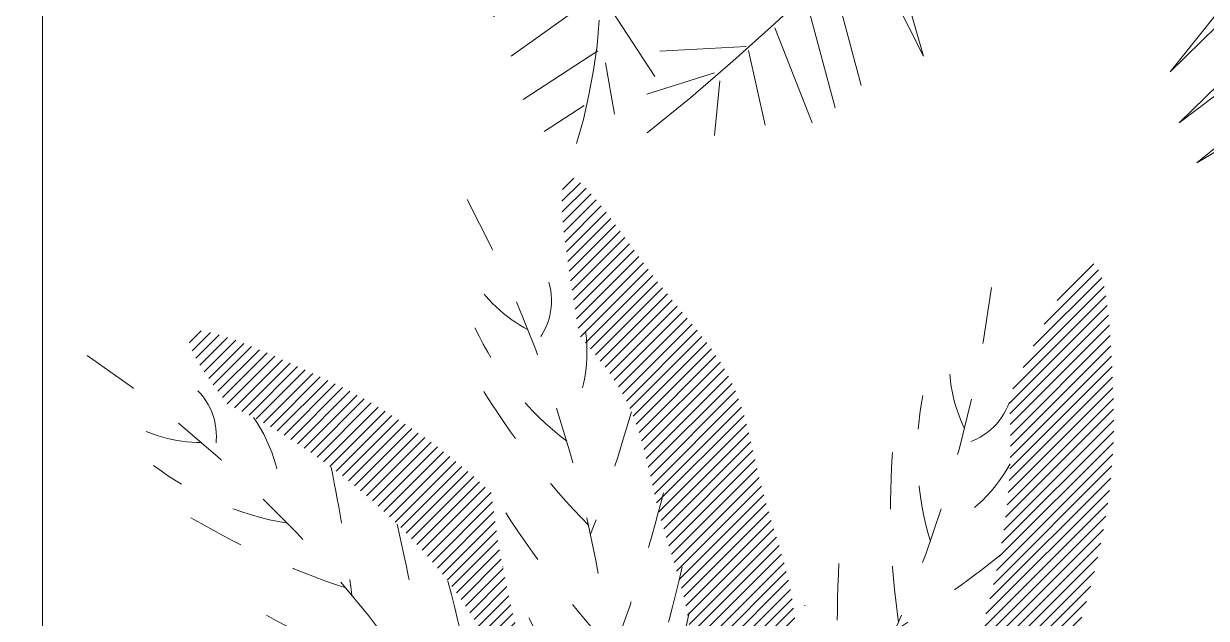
# Model space of a CAD drawing. Header units: millimetres. Extents: x 485872 to 486142, y -52344 to -52207.
# Drawn here: x 485939.307 to 485941.389, y -52262.611 to -52261.565 of the extents above; entities that cross this region are included whole.
import ezdxf

# ---------------------------------------------------------------- set-up
doc = ezdxf.new("R2010")
doc.units = ezdxf.units.MM
doc.header["$LTSCALE"] = 15
doc.linetypes.add('DASHED2', pattern=[0.375, 0.25, -0.125])
for name, color, linetype, lineweight in [('GRAMA', 74, 'Continuous', 9), ('PAREDE', 255, 'Continuous', 13), ('ÁRVORE', 90, 'DASHED2', 9)]:
    doc.layers.add(name, color=color, linetype=linetype, lineweight=lineweight)
doc.layers.add('hacth', color=9, linetype='Continuous')

# ---------------------------------------------------------------- blocks, each defined once
blk = doc.blocks.new('salsa')
at = {"layer": 'hacth', "lineweight": 0, "ltscale": 200}
h = blk.add_hatch(dxfattribs=at)
h.set_pattern_fill('ANSI31', color=256, scale=200, angle=90, style=0)
h.set_pattern_definition([(135, (0, 0), (-17.67766952966369, -17.67766952966368), [])])
edge = h.paths.add_edge_path()
edge.add_spline(control_points=[(363.3702715824164, 846.0277414414617), (348.3995544503546, 1052.69447923285), (361.3415342626823, 1620.030020653883), (275.8834430968708, 1921.047028140051), (366.9979290853628, 2850.710922025355), (248.3320648707036, 2690.58356556566), (152.1137959643402, 2560.74692598047), (59.45257513339028, 2425.926214734656), (-14.36283628079105, 2282.324741721933)], knot_values=[13822.58848197714, 13822.58848197714, 13822.58848197714, 13822.58848197714, 14001.88557600465, 14197.34820477547, 14396.65289016089, 14396.65289016089, 14396.65289016089, 14558.25582407644, 14558.25582407644, 14558.25582407644, 14558.25582407644], degree=3, periodic=0)
edge.add_spline(control_points=[(-14.36283628079123, 2282.32474172193), (-16.13416577757914, 2242.531924136176), (-17.70480135578049, 2204.027563417513), (-18.67903813490305, 2168.398777549176)], knot_values=[14197.34820477544, 14197.34820477544, 14197.34820477544, 14197.34820477544, 14222.25027917733, 14222.25027917736, 14222.25027917736, 14222.25027917736], degree=3, periodic=0)
edge.add_spline(control_points=[(-18.6790381349044, 2168.398777549128), (-23.13432454864112, 2005.464623328208), (-15.11695407743281, 1902.668179831238), (-5.59130813549045, 1805.022316240427)], knot_values=[14083.46842099561, 14083.46842099564, 14083.46842099564, 14083.46842099564, 14197.34820477547, 14197.34820477547, 14197.34820477547, 14197.34820477547], degree=3, periodic=0)
edge.add_spline(control_points=[(-5.59130813549045, 1805.022316240427), (1.23281174361534, 1735.069361563776), (8.83101027869485, 1667.759792693369), (13.17202782028557, 1582.876563784907)], knot_values=[14001.88557600465, 14001.88557600465, 14001.88557600465, 14001.88557600465, 14083.46842099561, 14083.46842099561, 14083.46842099561, 14083.46842099561], degree=3, periodic=0)
edge.add_spline(control_points=[(13.17202782028567, 1582.876563784905), (30.30954484416283, 1247.773614643768), (-17.59917369767815, 380.119426583492), (265.539084921443, 717.1845218227048), (363.3702715824181, 846.0277414414635)], knot_values=[13543.01504856858, 13543.01504856859, 13543.01504856859, 13543.01504856859, 13865.0887056072, 14001.88557600465, 14001.88557600465, 14001.88557600465, 14001.88557600465], degree=3, periodic=0)
edge = h.paths.add_edge_path()
edge.add_spline(control_points=[(-501.5724313221068, 1103.737936307692), (-530.6048478017028, 1142.381552345725), (-605.7899784685136, 1239.332076747347), (-759.8974170654503, 1436.847780249547), (-922.4699391657514, 1630.096949191412), (-1076.811234844472, 1810.470517373009), (-1201.798217063649, 1936.93297673229), (-1416.308176234213, 2239.895572037153), (-1384.299809473469, 1965.85236816995), (-1363.795842481676, 1829.475190154568)], knot_values=[1149.589925514433, 1149.589925514433, 1149.589925514433, 1149.589925514433, 1198.587528779231, 1280.661035787035, 1394.067404286654, 1456.037177797629, 1510.97715694337, 1593.394066815083, 1694.754813965674, 1694.754813965674, 1694.754813965674, 1694.754813965674], degree=3, periodic=0)
edge.add_spline(control_points=[(-1363.795842481676, 1829.475190154567), (-1339.108765296388, 1801.309589485842), (-1314.232272889059, 1772.171010516575), (-1289.664481818548, 1743.292198523647)], knot_values=[1394.067404286654, 1394.067404286654, 1394.067404286654, 1394.067404286654, 1431.491538655641, 1431.491538655641, 1431.491538655641, 1431.491538655641], degree=3, periodic=0)
edge.add_spline(control_points=[(-1289.664481818548, 1743.292198523647), (-1215.216695267394, 1655.780723644613), (-1143.603626772196, 1570.654616272448), (-1072.06416251173, 1481.759904563583)], knot_values=[1280.661035787035, 1280.661035787035, 1280.661035787035, 1280.661035787035, 1394.067404286654, 1394.067404286654, 1394.067404286654, 1394.067404286654], degree=3, periodic=0)
edge.add_spline(control_points=[(-1072.06416251173, 1481.759904563583), (-1020.290220721719, 1417.425768474757), (-968.5548297762634, 1351.11779378134), (-919.735105976004, 1288.316363684148)], knot_values=[1198.587528779231, 1198.587528779231, 1198.587528779231, 1198.587528779231, 1280.661035787034, 1280.661035787034, 1280.661035787034, 1280.661035787035], degree=3, periodic=0)
edge.add_spline(control_points=[(-919.7351059760035, 1288.316363684147), (-867.1801429123561, 1220.709941890245), (-818.0040754804808, 1157.167169212916), (-760.6825081458667, 1076.281980768947)], knot_values=[1110.234506813216, 1110.234506813216, 1110.234506813216, 1110.234506813217, 1198.58752877923, 1198.587528779233, 1198.587528779233, 1198.587528779233], degree=3, periodic=0)
edge.add_spline(control_points=[(-760.6825081458647, 1076.281980768945), (-582.3106053262659, 824.5853569056925), (-81.19853814798233, 7.159329564606284), (-411.9493728212918, 767.1627315817763), (-501.5724313221062, 1103.737936307691)], knot_values=[574.6648162335473, 574.66481623355, 574.66481623355, 574.66481623355, 849.5996685194763, 1110.234506813219, 1110.234506813219, 1110.234506813219, 1110.234506813219], degree=3, periodic=0)
edge = h.paths.add_edge_path()
edge.add_spline(control_points=[(1192.701680813004, 588.0149012537684), (1254.207342406173, 636.1021236576908), (1492.544459445706, 819.7348697246462), (1784.781517414263, 1059.235415721024), (2062.544546322274, 1355.308607938811), (2636.282593707726, 1781.795193019002), (2225.058581287383, 1713.45319864803), (2059.177915603527, 1677.611454303515), (2050.986074467131, 1675.816623080736)], knot_values=[12336.51600418353, 12336.51600418353, 12336.51600418353, 12336.51600418353, 12398.85866618304, 12569.27348081385, 12744.63793991423, 12881.98893357636, 13006.38888060704, 13012.92143126195, 13012.92143126195, 13012.92143126195, 13012.92143126195], degree=3, periodic=0)
edge.add_spline(control_points=[(2050.986074467129, 1675.816623080734), (1990.868244545508, 1618.756854319752), (1901.003628100589, 1549.198598605374), (1825.059665836284, 1486.488301415058)], knot_values=[12744.63793991423, 12744.63793991423, 12744.63793991423, 12744.63793991423, 12821.45979465237, 12821.45979465237, 12821.45979465237, 12821.45979465237], degree=3, periodic=0)
edge.add_spline(control_points=[(1825.059665836284, 1486.488301415058), (1766.827397095921, 1438.403334949055), (1716.779786826618, 1394.344630540584), (1671.691873852789, 1353.047350549233)], knot_values=[12685.73252127574, 12685.73252127574, 12685.73252127574, 12685.73252127574, 12744.63793991423, 12744.63793991423, 12744.63793991423, 12744.63793991423], degree=3, periodic=0)
edge.add_spline(control_points=[(1671.691873852789, 1353.047350549233), (1582.55075232734, 1271.400505273512), (1512.795759537615, 1200.547328654372), (1437.505154807438, 1130.713453201618)], knot_values=[12569.27348081385, 12569.27348081385, 12569.27348081385, 12569.27348081385, 12685.73252127573, 12685.73252127573, 12685.73252127573, 12685.73252127573], degree=3, periodic=0)
edge.add_spline(control_points=[(1437.505154807438, 1130.713453201618), (1327.332218488814, 1028.525362925125), (1205.306128485081, 928.5198558041161), (1044.860956062624, 803.2971820680925)], knot_values=[12398.85866618302, 12398.85866618302, 12398.85866618302, 12398.85866618302, 12569.27348081384, 12569.27348081385, 12569.27348081385, 12569.27348081385], degree=3, periodic=0)
edge.add_spline(control_points=[(1044.860956062608, 803.2971820680806), (846.6308608802688, 648.5845025969926), (384.0764550859087, 300.6797483928171), (664.7865110136413, 386.5951429961145), (850.9004049857264, 446.6288509056215)], knot_values=[12019.72646089877, 12019.72646089878, 12019.72646089878, 12019.72646089878, 12230.27405428977, 12398.85866618303, 12398.85866618303, 12398.85866618303, 12398.85866618303], degree=3, periodic=0)
edge.add_spline(control_points=[(850.9004049857264, 446.6288509056215), (908.5294396011908, 465.2179232063203), (972.0352643282395, 485.9001031412145), (1038.874588364889, 506.776960719417)], knot_values=[11967.52526179921, 11967.52526179921, 11967.52526179921, 11967.52526179921, 12019.72646089877, 12019.72646089877, 12019.72646089877, 12019.72646089877], degree=3, periodic=0)
edge.add_arc((3357.114798844167, -3696.640312685248), 4800.307745117986, 116.80083131877089, 118.8773165223536, ccw=False)
edge = h.paths.add_edge_path()
edge.add_spline(control_points=[(2469.632632251046, -1168.369219067615), (2502.629609644715, -1182.800551155965), (2624.101149439429, -1238.451210147419), (2937.985926895731, -1408.079075257307), (2649.812786535552, -998.1543267351744), (2510.167536681851, -790.4996818244534), (2273.327167357952, -528.0267573173983), (1973.698611008586, -319.9428944510614), (1620.213244557234, -137.3972815690112), (778.1147168553128, 23.71465151019343), (1778.99910564831, -2.271803801043969), (2246.121450674314, 54.01999455528971), (2562.644347954937, 124.5742491617978), (3290.003484068052, 148.2381326703718), (2796.506587887387, 372.3195366129441), (2502.586485053674, 493.5056971072436), (2306.274821636954, 568.8649226087459), (2131.945388102111, 578.295524297189)], knot_values=[9939.621023410888, 9939.621023410888, 9939.621023410888, 9939.621023410888, 9972.726294156864, 10055.14320401319, 10179.54315104666, 10245.36745140558, 10344.24250658631, 10519.04088876127, 10598.9809530306, 10778.39029511872, 11027.81157238227, 11109.88507934243, 11285.2495384582, 11422.6005321213, 11547.00047916601, 11612.82477952924, 11771.22023036595, 11771.22023036595, 11771.22023036595, 11771.22023036595], degree=3, periodic=0)
edge.add_spline(control_points=[(2131.945388102107, 578.295524297189), (2171.445856882542, 564.0426310156034), (2209.931645189329, 548.7247876841789), (2248.127121912984, 533.3038212211262)], knot_values=[11612.82477952924, 11612.82477952924, 11612.82477952924, 11612.82477952924, 11657.62261271093, 11657.62261271093, 11657.62261271093, 11657.62261271093], degree=3, periodic=0)
edge.add_spline(control_points=[(2248.127121912984, 533.3038212211262), (2304.250160770195, 510.6448161697342), (2359.746408484062, 487.7631652807878), (2430.353679207016, 457.2181558067518)], knot_values=[11547.00047916601, 11547.00047916601, 11547.00047916601, 11547.00047916601, 11612.82477952924, 11612.82477952924, 11612.82477952924, 11612.82477952924], degree=3, periodic=0)
edge.add_spline(control_points=[(2430.353679207016, 457.2181558067518), (2563.79286033674, 399.4917912258593), (2751.203201700998, 314.3946553952709), (2751.165192184089, 266.5401692327786)], knot_values=[11422.6005321213, 11422.6005321213, 11422.6005321213, 11422.6005321213, 11547.00047916601, 11547.00047916601, 11547.00047916601, 11547.00047916601], degree=3, periodic=0)
edge.add_spline(control_points=[(2751.165192184089, 266.5401692327786), (2751.123225567218, 213.7036417116453), (2522.571451515351, 206.267944147244), (2346.036685029488, 191.3168229042931)], knot_values=[11285.2495384582, 11285.2495384582, 11285.2495384582, 11285.2495384582, 11422.6005321213, 11422.6005321213, 11422.6005321213, 11422.6005321213], degree=3, periodic=0)
edge.add_spline(control_points=[(2346.036685029488, 191.3168229042931), (2269.942018217965, 184.8721966582093), (2203.512161150277, 177.0311975064883), (2142.933264357638, 168.576243068841)], knot_values=[11226.04489391663, 11226.04489391663, 11226.04489391663, 11226.04489391663, 11285.2495384582, 11285.2495384582, 11285.2495384582, 11285.2495384582], degree=3, periodic=0)
edge.add_spline(control_points=[(2142.933264357638, 168.576243068841), (2024.077159857244, 151.9875793362061), (1927.744116389269, 133.0355168235344), (1825.129394990275, 117.6293960752324)], knot_values=[11109.88507934243, 11109.88507934243, 11109.88507934243, 11109.88507934243, 11226.04489391662, 11226.04489391662, 11226.04489391662, 11226.04489391662], degree=3, periodic=0)
edge.add_spline(control_points=[(1825.129394990275, 117.6293960752324), (1752.626265729714, 106.7440966874886), (1676.987181428627, 97.62901125714501), (1580.266970120896, 91.80425735834535)], knot_values=[11027.81157238227, 11027.81157238227, 11027.81157238227, 11027.81157238227, 11109.88507934243, 11109.88507934243, 11109.88507934243, 11109.88507934243], degree=3, periodic=0)
edge.add_spline(control_points=[(1580.266970120896, 91.80425735834535), (1482.558848068655, 85.9200087905107), (1363.336749815276, 83.39365063532692), (1249.011701440578, 81.15045295123636)], knot_values=[10944.8997577068, 10944.8997577068, 10944.8997577068, 10944.8997577068, 11027.81157238227, 11027.81157238227, 11027.81157238227, 11027.81157238227], degree=3, periodic=0)
edge.add_spline(control_points=[(1249.011701440578, 81.15045295123636), (1019.415926221607, 76.64550221148095), (583.4683041084718, 69.65912796164648), (1156.020389950015, -39.88265403172368), (1348.601292102775, -109.5785739892979)], knot_values=[10598.9809530306, 10598.9809530306, 10598.9809530306, 10598.9809530306, 10765.49041561868, 10944.8997577068, 10944.8997577068, 10944.8997577068, 10944.8997577068], degree=3, periodic=0)
edge.add_spline(control_points=[(1348.601292102775, -109.5785739892979), (1434.410255649257, -140.6332351115838), (1499.497867883589, -174.2455404401566), (1565.416543034635, -212.0718510460011)], knot_values=[10519.04088876127, 10519.04088876127, 10519.04088876127, 10519.04088876127, 10598.9809530306, 10598.9809530306, 10598.9809530306, 10598.9809530306], degree=3, periodic=0)
edge.add_spline(control_points=[(1565.416543034635, -212.0718510460011), (1633.314178166913, -251.0337541793823), (1702.093524300543, -294.4664798437665), (1769.592123600222, -342.4190864732092)], knot_values=[10436.70092510495, 10436.70092510495, 10436.70092510495, 10436.70092510495, 10519.04088876127, 10519.04088876127, 10519.04088876127, 10519.04088876127], degree=3, periodic=0)
edge.add_spline(control_points=[(1769.592123600222, -342.4190864732092), (1845.385377159568, -396.2644123141298), (1919.563770744545, -455.8087371030762), (1989.065658053389, -521.1215186443786)], knot_values=[10344.24250658631, 10344.24250658631, 10344.24250658631, 10344.24250658631, 10436.70092510494, 10436.70092510494, 10436.70092510494, 10436.70092510494], degree=3, periodic=0)
edge.add_spline(control_points=[(1989.065658053389, -521.1215186443786), (2063.390993192472, -590.9670230599877), (2132.368196821477, -667.4094319808412), (2188.608037987766, -740.5966366943911)], knot_values=[10245.36745140557, 10245.36745140557, 10245.36745140557, 10245.36745140557, 10344.2425065863, 10344.24250658631, 10344.24250658631, 10344.24250658631], degree=3, periodic=0)
edge.add_spline(control_points=[(2188.608037987769, -740.5966366943954), (2226.048706822797, -789.3197098364301), (2257.844186051739, -836.6000788856409), (2302.712441705801, -901.7665213249117)], knot_values=[10179.54315104666, 10179.54315104667, 10179.54315104667, 10179.54315104667, 10245.36745140558, 10245.36745140558, 10245.36745140558, 10245.36745140558], degree=3, periodic=0)
edge.add_spline(control_points=[(2302.712441705801, -901.7665213249117), (2360.059511284166, -985.0571341259227), (2438.762188014732, -1097.566326392547), (2469.632632251047, -1168.369219067617)], knot_values=[10095.41171607995, 10095.41171607995, 10095.41171607995, 10095.41171607995, 10179.54315104666, 10179.54315104666, 10179.54315104666, 10179.54315104666], degree=3, periodic=0)
edge = h.paths.add_edge_path()
edge.add_spline(control_points=[(1332.159269467301, -2100.612979994519), (1434.36696360965, -2313.044362332876), (1633.422435723916, -2759.593835233744), (1664.684019245823, -2194.300777888868), (1674.223090492669, -1845.50489312667), (1587.787205417427, -1395.189307043084), (1420.556614561933, -1030.86403125312), (1211.188977051062, -731.8702438158607), (1147.231739268526, -633.8349909226987)], knot_values=[8480.373428692319, 8480.373428692319, 8480.373428692319, 8480.373428692319, 8655.661628707956, 8780.061575777487, 8845.88587614054, 9037.655330194162, 9199.090704781012, 9303.725868445072, 9303.725868445072, 9303.725868445072, 9303.725868445072], degree=3, periodic=0)
edge.add_arc((3679.953650847372, 2287.743955015585), 3866.562274002767, 225.2240417064064, 229.0779257070356, ccw=False)
edge.add_spline(control_points=[(956.5930708000192, -456.9984681974918), (814.2354155679553, -368.9472825265319), (575.3876695024153, -249.7365937140088), (901.84469014996, -681.4715012556862), (1026.632694241399, -881.3388793722273)], knot_values=[9199.090704781012, 9199.090704781012, 9199.090704781012, 9199.090704781012, 9345.66050644286, 9546.582154992331, 9546.582154992331, 9546.582154992331, 9546.582154992331], degree=3, periodic=0)
edge.add_spline(control_points=[(1026.632694241399, -881.3388793722273), (1126.89664454184, -1041.927174794216), (1185.862513690248, -1170.389057454502), (1233.097723672993, -1319.430893832415)], knot_values=[9037.655330194164, 9037.655330194164, 9037.655330194164, 9037.655330194164, 9199.090704781016, 9199.090704781016, 9199.090704781016, 9199.090704781016], degree=3, periodic=0)
edge.add_spline(control_points=[(1233.097723672993, -1319.430893832415), (1260.064398274651, -1404.519172366691), (1283.207710120926, -1496.315055941762), (1300.700402413004, -1589.034366262926)], knot_values=[8945.49155623675, 8945.49155623675, 8945.49155623675, 8945.49155623675, 9037.655330194159, 9037.655330194159, 9037.655330194159, 9037.655330194159], degree=3, periodic=0)
edge.add_spline(control_points=[(1300.700402413004, -1589.034366262926), (1319.605569135792, -1689.240440363789), (1331.910738251248, -1790.525088991981), (1335.309315793478, -1885.586792864138)], knot_values=[8845.885876140535, 8845.885876140535, 8845.885876140535, 8845.885876140535, 8945.491556236746, 8945.49155623675, 8945.49155623675, 8945.49155623675], degree=3, periodic=0)
edge.add_spline(control_points=[(1335.309315793479, -1885.586792864142), (1337.555261895456, -1948.408211709535), (1335.911510471037, -2008.51193853712), (1332.888436259139, -2083.044854251497)], knot_values=[8780.061575777481, 8780.061575777487, 8780.061575777487, 8780.061575777487, 8845.88587614054, 8845.88587614054, 8845.88587614054, 8845.88587614054], degree=3, periodic=0)
edge.add_spline(control_points=[(1332.888436259139, -2083.044854251498), (1332.654232293794, -2088.819077173412), (1332.411749730687, -2094.679903065949), (1332.159269467301, -2100.612979994522)], knot_values=[8774.962027741123, 8774.962027741125, 8774.962027741125, 8774.962027741125, 8780.061575777487, 8780.061575777487, 8780.061575777487, 8780.061575777487], degree=3, periodic=0)
edge = h.paths.add_edge_path()
edge.add_spline(control_points=[(-48.77140119367575, -2299.166610728938), (-85.12477775791531, -2529.539838116911), (-177.4864208902475, -3034.132497664987), (213.1892593421442, -2424.733374645859), (466.8261708080192, -2185.970154276736), (535.6042979338977, -1756.773917649801), (627.0047597190797, -1550.896775479238), (646.0195581504717, -1374.276097976433), (646.7464812193691, -1366.951323882213)], knot_values=[7100.069782063641, 7100.069782063641, 7100.069782063641, 7100.069782063641, 7275.668721458865, 7416.704064057883, 7563.046275267133, 7673.389233355532, 7816.821187734269, 7822.951760140059, 7822.951760140059, 7822.951760140059, 7822.951760140059], degree=3, periodic=0)
edge.add_spline(control_points=[(646.7464812193688, -1366.951323882211), (611.3485346953763, -1287.248808670649), (574.3618299221765, -1197.272812744683), (538.6929601104565, -1110.977700675247)], knot_values=[8172.636049292227, 8172.636049292227, 8172.636049292227, 8172.636049292227, 8241.562150309535, 8241.562150309535, 8241.562150309535, 8241.562150309535], degree=3, periodic=0)
edge.add_spline(control_points=[(538.6929601104565, -1110.977700675247), (453.0943148985826, -903.8855017762697), (285.2880921563114, -504.0077310414948), (338.4850663047818, -1094.639854309631), (312.5253010081574, -1316.457688390686)], knot_values=[7816.821187734269, 7816.821187734269, 7816.821187734269, 7816.821187734269, 7982.230994604001, 8172.636049292227, 8172.636049292227, 8172.636049292227, 8172.636049292227], degree=3, periodic=0)
edge.add_spline(control_points=[(312.5253010081574, -1316.457688390686), (309.4255671855695, -1342.943915631102), (305.5498371434767, -1368.086453224356), (301.0791551154543, -1392.188868131335)], knot_values=[7794.085813154994, 7794.085813154994, 7794.085813154994, 7794.085813154994, 7816.821187734269, 7816.821187734269, 7816.821187734269, 7816.821187734269], degree=3, periodic=0)
edge.add_spline(control_points=[(301.0791551154543, -1392.188868131335), (293.1073833135567, -1435.166416144985), (283.2439472005928, -1474.836868777341), (272.5152734382509, -1512.921292842332)], knot_values=[7753.545864923243, 7753.545864923243, 7753.545864923243, 7753.545864923243, 7794.085813154994, 7794.085813154994, 7794.085813154994, 7794.085813154994], degree=3, periodic=0)
edge.add_spline(control_points=[(272.5152734382509, -1512.921292842332), (251.3022628773578, -1588.222798675411), (226.7066733328416, -1657.32384975106), (206.6625876434277, -1733.527965144128)], knot_values=[7673.389233355533, 7673.389233355533, 7673.389233355533, 7673.389233355533, 7753.545864923243, 7753.545864923243, 7753.545864923243, 7753.545864923243], degree=3, periodic=0)
edge.add_spline(control_points=[(206.6625876434277, -1733.527965144128), (179.0700645559405, -1838.4299220568), (160.1026633882078, -1956.792220362552), (119.0390751738016, -2052.749260893281)], knot_values=[7563.046275267133, 7563.046275267133, 7563.046275267133, 7563.046275267133, 7673.389233355532, 7673.389233355532, 7673.389233355532, 7673.389233355532], degree=3, periodic=0)
edge.add_spline(control_points=[(119.0390751738016, -2052.749260893281), (84.69640651505894, -2133.000914285427), (34.8986447832644, -2197.581296271909), (-24.45984377940636, -2269.751437240591)], knot_values=[7470.763262183394, 7470.763262183394, 7470.763262183394, 7470.763262183394, 7563.046275267133, 7563.046275267133, 7563.046275267133, 7563.046275267133], degree=3, periodic=0)
edge.add_spline(control_points=[(-24.45984377940636, -2269.751437240591), (-32.39743139729176, -2279.402235824003), (-40.50598208446849, -2289.188753010583), (-48.77140119367524, -2299.166610728933)], knot_values=[7458.422912559744, 7458.422912559744, 7458.422912559744, 7458.422912559744, 7470.763262183394, 7470.763262183394, 7470.763262183394, 7470.763262183394], degree=3, periodic=0)
edge = h.paths.add_edge_path()
edge.add_spline(control_points=[(-329.841059405295, -1791.672525549206), (-322.327760831347, -1720.968929964825), (-312.4230399337595, -1647.068195031993), (-294.3168615308239, -1555.329323101425)], knot_values=[6880.901407280162, 6880.901407280162, 6880.901407280162, 6880.901407280162, 6959.139968220435, 6959.139968220435, 6959.139968220435, 6959.139968220435], degree=3, periodic=0)
edge.add_spline(control_points=[(-294.3168615308239, -1555.329323101425), (-273.732864211967, -1451.036045313576), (-242.5490861533788, -1323.688287165621), (-211.7826240322847, -1203.357598285349)], knot_values=[6791.955949393549, 6791.955949393549, 6791.955949393549, 6791.955949393549, 6880.901407280162, 6880.901407280162, 6880.901407280162, 6880.901407280162], degree=3, periodic=0)
edge.add_spline(control_points=[(-211.7826240322847, -1203.357598285349), (-153.0933626780788, -973.8180684937828), (-40.3146581987746, -571.3832873444478), (-231.0345331481624, -1080.591930532886), (-315.2714561804029, -1253.627104547658)], knot_values=[6457.253944907151, 6457.253944907151, 6457.253944907151, 6457.253944907151, 6626.923866773077, 6791.955949393549, 6791.955949393549, 6791.955949393549, 6791.955949393549], degree=3, periodic=0)
edge.add_spline(control_points=[(-315.2714561804033, -1253.627104547659), (-336.21521752729, -1296.648706699429), (-356.5530753689511, -1334.846075977292), (-377.2319163393632, -1370.11853579447)], knot_values=[6416.222145209768, 6416.222145209768, 6416.222145209768, 6416.222145209769, 6457.253944907151, 6457.253944907151, 6457.253944907151, 6457.253944907151], degree=3, periodic=0)
edge.add_spline(control_points=[(-377.2319163393632, -1370.11853579447), (-406.6002519597118, -1420.21290227992), (-436.6563511595467, -1464.40772116103), (-470.1126368878886, -1508.143737114915)], knot_values=[6357.948295802835, 6357.948295802835, 6357.948295802835, 6357.948295802835, 6416.222145209766, 6416.222145209769, 6416.222145209769, 6416.222145209769], degree=3, periodic=0)
edge.add_spline(control_points=[(-470.1126368878902, -1508.143737114917), (-570.4681939628597, -1639.334398293832), (-701.4173201328882, -1766.396927401943), (-845.4732092351003, -1874.333183361625)], knot_values=[6183.149913590867, 6183.149913590869, 6183.149913590869, 6183.149913590869, 6357.948295802838, 6357.948295802838, 6357.948295802838, 6357.948295802838], degree=3, periodic=0)
edge.add_spline(control_points=[(-845.4732092351003, -1874.333183361625), (-926.9587115707236, -1935.387542832211), (-1012.637882470707, -1990.32221807024), (-1095.146724726965, -2034.488184747777)], knot_values=[6084.27485842467, 6084.27485842467, 6084.27485842467, 6084.27485842467, 6183.149913590867, 6183.149913590867, 6183.149913590867, 6183.149913590867], degree=3, periodic=0)
edge.add_spline(control_points=[(-1095.146724726965, -2034.488184747777), (-1122.298647483037, -2049.022274463292), (-1149.107245991507, -2062.390188939691), (-1177.670244023456, -2076.010445920812)], knot_values=[6051.737159591898, 6051.737159591898, 6051.737159591898, 6051.737159591898, 6084.27485842467, 6084.27485842467, 6084.27485842467, 6084.27485842467], degree=3, periodic=0)
edge.add_spline(control_points=[(-1177.670244023457, -2076.010445920813), (-1257.731405713777, -2182.251506989697), (-1410.703597974453, -2403.998848398757), (-972.8735137398108, -2207.268739204042), (-737.7982591102127, -2099.09407872245), (-527.3756394925332, -1964.177994101062), (-387.4324010915738, -1846.221125114843), (-329.8410594052941, -1791.672525549203)], knot_values=[5795.076233971353, 5795.076233971353, 5795.076233971353, 5795.076233971353, 5894.050610970407, 6018.450558064908, 6084.27485842467, 6183.149913590867, 6261.281434045263, 6261.281434045263, 6261.281434045263, 6261.281434045263], degree=3, periodic=0)
edge = h.paths.add_edge_path()
edge.add_spline(control_points=[(-821.983111715051, -1030.225482354425), (-669.8223633220912, -848.9637031378902), (-237.6487470686331, -390.2870226500519), (-652.8546979853265, -688.9919601311833), (-900.9036631435297, -837.894558972871)], knot_values=[5010.811685524033, 5010.811685524033, 5010.811685524033, 5010.811685524033, 5204.942081223853, 5410.920343507927, 5410.920343507927, 5410.920343507927, 5410.920343507927], degree=3, periodic=0)
edge.add_spline(control_points=[(-900.9036631435297, -837.894558972871), (-943.1182464377957, -863.2357699612985), (-986.3262331851467, -888.4358583492447), (-1029.589706327259, -912.4813955918816)], knot_values=[4975.75696757972, 4975.75696757972, 4975.75696757972, 4975.75696757972, 5010.811685524032, 5010.811685524032, 5010.811685524032, 5010.811685524032], degree=3, periodic=0)
edge.add_spline(control_points=[(-1029.589706327259, -912.4813955918816), (-1092.859137620091, -947.6461051258323), (-1156.247236361956, -980.341603247103), (-1216.820529633073, -1007.398243806279)], knot_values=[4924.492195997886, 4924.492195997886, 4924.492195997886, 4924.492195997886, 4975.75696757972, 4975.75696757972, 4975.75696757972, 4975.75696757972], degree=3, periodic=0)
edge.add_spline(control_points=[(-1216.820529633073, -1007.398243806279), (-1538.655752396976, -1151.154336159235), (-1781.03013362364, -1135.727717007253), (-2027.801347788482, -1107.479217203078)], knot_values=[4652.114580534013, 4652.114580534013, 4652.114580534013, 4652.114580534013, 4924.492195997886, 4924.492195997886, 4924.492195997886, 4924.492195997886], degree=3, periodic=0)
edge.add_spline(control_points=[(-2027.801347788482, -1107.479217203078), (-2086.479156342745, -1100.762226045644), (-2145.405563532384, -1093.320280795593), (-2219.9782253028, -1082.684735034471)], knot_values=[4587.34802488551, 4587.34802488551, 4587.34802488551, 4587.34802488551, 4652.114580534012, 4652.114580534012, 4652.114580534012, 4652.114580534012], degree=3, periodic=0)
edge.add_spline(control_points=[(-2219.9782253028, -1082.684735034471), (-2155.151683204858, -1114.492403210316), (-1904.547126832525, -1154.007866924382), (-1507.724684646254, -1204.199716501317), (-1197.946086191088, -1223.916472189839), (-861.3845662259416, -1068.911804713995), (-849.4691450146564, -1063.274579172028)], knot_values=[4488.371051896879, 4488.371051896879, 4488.371051896879, 4488.371051896879, 4586.290280177071, 4652.114580534013, 4924.492195997886, 4934.416000155913, 4934.416000155913, 4934.416000155913, 4934.416000155913], degree=3, periodic=0)
edge.add_spline(control_points=[(-849.4691450146579, -1063.274579172029), (-840.5174981541098, -1052.408057796165), (-831.3595276699889, -1041.395155588925), (-821.983111715051, -1030.225482354425)], knot_values=[5410.920343507926, 5410.920343507926, 5410.920343507926, 5410.920343507926, 5422.883003778743, 5422.883003778743, 5422.883003778743, 5422.883003778743], degree=3, periodic=0)
at = {"layer": 'ÁRVORE', "color": 72, "lineweight": 0}
for centre, radius, start, end in [((-3905.417096897664, 1137.812262780411), 4067.788028597462, 304.0338805215819, 343.7569372416856), ((-3988.16609565884, -800.8936505602617), 4067.788028597462, 331.6319079146236, 11.35496463328772), ((-2755.740671321454, -2992.121788680175), 4067.788028597462, 7.631907914565213, 47.35496463433229), ((-4400.653268441263, -2360.004276726948), 4800.307745117984, 11.44385097667879, 21.16319457172671), ((4820.216273308096, -671.2924553031045), 4213.234994074091, 180.4368441698017, 190.3919937954812), ((-5109.264152764978, -274.7631549039799), 4800.307745117984, 345.1115598259491, 353.4709737169305), ((-4400.64137552649, -2610.446409673983), 4800.307745117984, 12.70958721715957, 21.06900110883903), ((3505.061076462566, -3376.339042894164), 4213.234994074091, 144.4368441712391, 154.3919937946568), ((3906.67711345881, -1383.184452071408), 3126.363005056547, 173.3142725098415, 184.8722929475615), ((498.2531458440396, -4114.251949041704), 3126.363005056547, 109.7162451172658, 121.2742655561072), ((-5305.639369114938, -589.3697589315417), 4800.307745117984, 346.7305614726257, 353.373985890621), ((-4428.926534026563, -2980.230793766299), 4800.307745117984, 14.32858886382008, 20.97201328361756), ((2347.552754164038, -3415.306920865173), 3126.363005056547, 137.3142725101605, 148.8722929485525), ((-1655.808650105896, -5370.834026505793), 4800.307745117984, 51.94962741820141, 56.8998924636031), ((3508.926860943733, -1739.932312854187), 2557.882302316665, 171.8139751685056, 184.5931804033554), ((-5546.918816879095, -905.1254418507159), 4800.307745117984, 348.3516000270002, 353.3018650727993), ((1.849332362708764, -3916.622109582271), 2557.882302316665, 108.215947778652, 120.9951530119357), ((-4496.474370643201, -3371.836096291985), 4800.307745117984, 15.94962741942874, 20.89989246318393), ((2020.98522008985, -1920.415279411332), 983.5751865614633, 163.2004325612834, 190.7740005679526), ((895.5732665362927, -2125.739903719717), 501.0402275964803, 28.64028409651242, 67.29588515640263), ((-821.4457032826568, -2664.132703559095), 983.5751865614633, 99.60240516813455, 127.1759731763699), ((1816.074909061489, -3470.130270438823), 2557.882302316665, 135.8139751675451, 148.5931804016806), ((-1505.78669148654, -1747.406093056866), 501.0402275964803, 325.042256704945, 3.697857764718897), ((-1424.247714146676, -1973.853360780136), 210.3441863590647, 315.9424181146149, 15.20285260103747), ((-1256.278405412736, -2438.425203588414), 485.0432392775783, 90.59540833811572, 120.5148204517881), ((506.2196089032266, -2741.553904805885), 983.5751865614633, 127.2004325610979, 154.7740005675218), ((1134.658892989454, -2153.399135643238), 210.3441863590647, 19.54044550501444, 78.80087999312883), ((-524.9445732829001, -2246.164466181392), 501.0402275964803, 352.6402840969188, 31.2958851568654), ((1625.464487567839, -2209.528932750778), 485.0432392775783, 154.1934357313933, 184.1128478442412), ((-347.7779270109561, -2409.072260118643), 210.3441863590647, 343.5404455062387, 42.80087999038689), ((16.29987299471827, -2742.970510113606), 485.0432392775783, 118.1934357303554, 148.1128478423921)]:
    blk.add_arc(centre, radius, start, end, dxfattribs=at)
blk = doc.blocks.new('borbrak')
at = {"layer": 'hacth', "color": 76, "lineweight": 0}
for p, q in [((553.9184413891635, -217.2298021811875), (469.6708714197156, 34.96584559956682)), ((503.5887242640018, 34.96584559956682), (553.9184413891635, -217.2298021811875)), ((637.6189492173144, -253.3359035976755), (587.2892320921528, -1.140255816921124)), ((621.2070849364973, -13.17562296026153), (637.6189492173144, -253.3359035976755)), ((713.6605870532222, -265.3712707342056), (688.495728483831, -37.24635723337997)), ((721.8665191868203, -61.31709151327959), (713.6605870532222, -265.3712707342056)), ((789.1551627341543, -277.4066378707939), (780.9492306005559, -85.38782578642713)), ((957.103240558994, -85.38782578642713), (797.3610948813727, -85.38782578642713)), ((855.8967441536951, -140.6411022039829), (820.8847670266988, -113.2879950624774)), ((889.2675348567427, -169.635395755904), (855.8967441536951, -140.6411022039829)), ((864.6497384287068, -145.0175993414595), (864.6497384287068, -301.4773721506935)), ((889.8145970116601, -145.0175993414595), (974.0621669811662, -181.1237007579475)), ((920.9971391221042, -200.2708757590153), (889.2675348567427, -169.635395755904)), ((951.6326191320547, -232.0004800244351), (920.9971391221042, -200.2708757590153)), ((931.9383819760403, -301.4773721506935), (931.9383819760403, -217.2298021811875)), ((951.6326191320547, -232.0004800244351), (980.6269126907573, -265.3712707342056)), ((293.5168614747817, -565.7083870680071), (58.28014011622871, -493.4961842282791)), ((74.69200439698761, -541.6376527880784), (293.5168614747817, -565.7083870680071)), ((276.5579350526095, -685.5149963126457), (91.65093081921805, -625.3381606230392)), ((102.5921736594755, -754.4448262907681), (85.63324723736149, -658.1618891779218)), ((99.85686296643692, -685.5149963126457), (284.763867186266, -745.6918320090042)), ((117.362851529906, -851.8218876930767), (102.5921736594755, -754.4448262907681)), ((284.763867186266, -793.8333005620516), (108.6098572413902, -757.7271991523738)), ((108.6098572413902, -817.9040348487614), (32.56821941910312, -949.7460112299304)), ((116.8157893885509, -817.9040348487614), (242.6400822082651, -865.4984412604537)), ((130.4923429627088, -948.6518869472784), (117.362851529906, -851.8218876930767)), ((83.44499868556159, -1009.922846926318), (116.8157893885509, -889.569175533572)), ((209.2692915052758, -949.7460112299304), (133.7747158107813, -889.569175533572)), ((130.4923429627088, -948.6518869472784), (140.8865236752899, -1046.576010484132))]:
    blk.add_line(p, q, dxfattribs=at)

msp = doc.modelspace()

# ---------------------------------------------------------------- linework, layer by layer
at = {"linetype": 'Continuous', "lineweight": 13}
msp.add_lwpolyline([(485943.6303600025, -52259.70863527703), (485939.9303600025, -52259.70863527703, 0.4142135623730951), (485939.3403600025, -52260.29863527703), (485939.3403600025, -52264.79863527703)], format="xyb", dxfattribs=at)

# ---------------------------------------------------------------- block references
at = {"layer": 'GRAMA', "xscale": -0.0005479376623407007, "yscale": 0.0005479376630682964, "zscale": 0.000547937662955223, "rotation": 180}
msp.add_blockref('salsa', (485940.3114940735, -52263.37189381176), dxfattribs=at)
at = {"layer": 'PAREDE', "lineweight": 0, "ltscale": 200, "xscale": 0.001, "yscale": 0.001, "zscale": 0.001, "rotation": 303.1308348545001}
for p in [(485939.9662909873, -52260.80916346377), (485941.2041132203, -52261.06678555948)]:
    msp.add_blockref('borbrak', p, dxfattribs=at)

doc.saveas('drawing.dxf')
